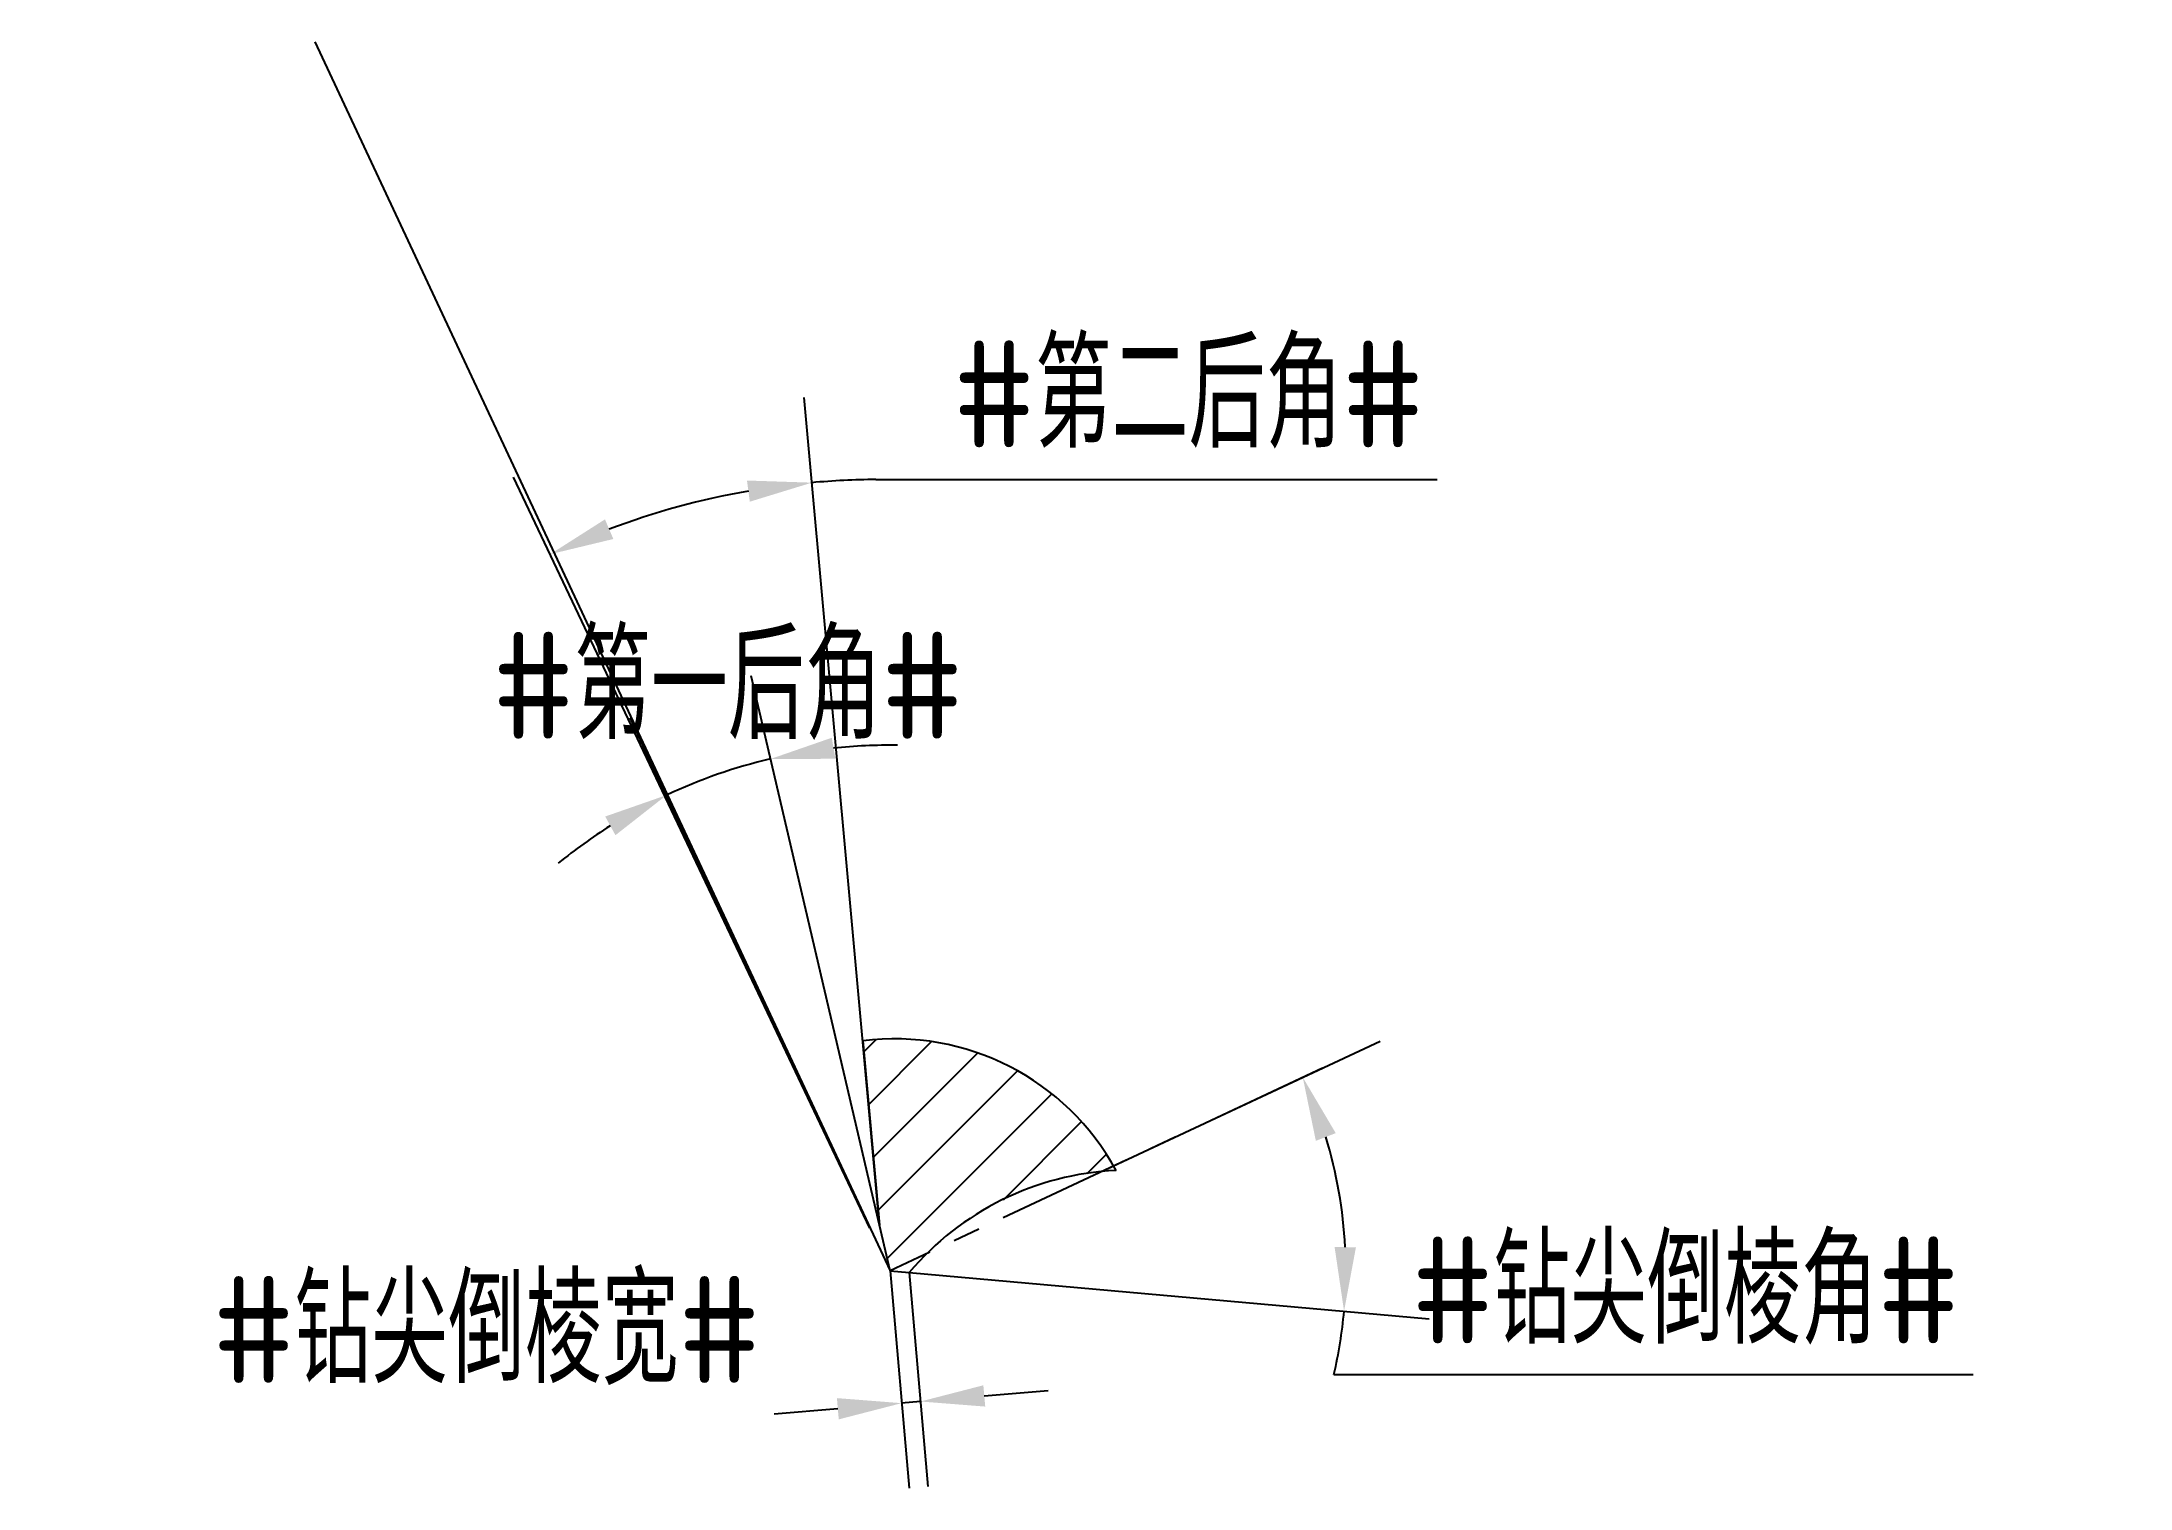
# Model space of a CAD drawing. Header units: millimetres. Extents: x 1011.7 to 1060.6, y 2419.5 to 2453.4.
import ezdxf

# ---------------------------------------------------------------- set-up
doc = ezdxf.new("R2010")
doc.units = ezdxf.units.MM
doc.linetypes.add('CENTER', pattern=[50.8, 31.75, -6.35, 6.35, -6.35])
doc.layers.add('标注', color=7, linetype='Continuous')
doc.layers.add('轮廓', color=4, linetype='Continuous')
doc.styles.add('CFST0', font='gbenor.shx', dxfattribs={"bigfont": 'gbcbig.shx'})
doc.dimstyles.new('TYToolDesignC1-1', dxfattribs={"dimtxt": 2.5, "dimasz": 1.5, "dimexe": 2, "dimexo": 0, "dimtad": 1, "dimtoh": 1, "dimdec": 3, "dimdsep": 46, "dimtxsty": 'CFST0', "dimcen": 2.502, "dimclrd": 3, "dimclre": 3, "dimclrt": 3, "dimazin": 2, "dimtfac": 1, "dimtdec": 3, "dimtmove": 0, "dimatfit": 3, "dimfxl": 1, "dimarcsym": 0})

# ---------------------------------------------------------------- blocks, each defined once
blk = doc.blocks.new('*D5')
at = {"layer": 'Defpoints', "color": 0, "transparency": 16777216}
for p in [(1027.127, 2436.101), (1031.102, 2425.621), (1031.322, 2425.691), (1031.572, 2424.621), (1031.572, 2424.621)]:
    blk.add_point(p, dxfattribs=at)
at = {"layer": '标注', "color": 3, "lineweight": -2, "transparency": 16777216}
for p, q in [((1031.322, 2425.691), (1028.316, 2438.557)), ((1031.102, 2425.621), (1025.485, 2437.573))]:
    blk.add_line(p, q, dxfattribs=at)
for start, end in [(89.1804, 96.1657), (103.1509, 115.1735), (122.1588, 129.1441)]:
    blk.add_arc((1031.572, 2424.621), 12.311, start, end, dxfattribs=at)
at = {"layer": '标注', "color": 3, "transparency": 16777216}
for points in [[(1030.292, 2436.614), (1030.208, 2437.107), (1028.771, 2436.609)], [(1024.9, 2435.262), (1025.139, 2434.824), (1026.336, 2435.763)]]:
    blk.add_solid(points, dxfattribs=at)
at = {"layer": '标注', "color": 3, "transparency": 16777216, "insert": (1027.772, 2438.316), "char_height": 2.5, "attachment_point": 5, "style": 'CFST0'}
blk.add_mtext('#第一后角#', dxfattribs=at)
blk = doc.blocks.new('*D4')
at = {"layer": 'Defpoints', "color": 0, "transparency": 16777216}
for p in [(1025.584, 2442.204), (1031.102, 2425.621), (1031.322, 2425.691), (1031.382, 2425.031), (1031.382, 2425.031)]:
    blk.add_point(p, dxfattribs=at)
at = {"layer": '标注', "color": 3, "lineweight": -2, "transparency": 16777216}
for p, q in [((1031.322, 2425.691), (1029.56, 2445.074)), ((1031.102, 2425.621), (1022.754, 2443.213)), ((1031.24, 2443.156), (1044.394, 2443.156))]:
    blk.add_line(p, q, dxfattribs=at)
for start, end in [(90.4514, 95.1944), (99.9374, 110.6449)]:
    blk.add_arc((1031.382, 2425.031), 18.125, start, end, dxfattribs=at)
at = {"layer": '标注', "color": 3, "transparency": 16777216}
for points in [[(1028.221, 2443.132), (1028.287, 2442.636), (1029.741, 2443.082)], [(1025.09, 2441.762), (1024.894, 2442.222), (1023.611, 2441.406)]]:
    blk.add_solid(points, dxfattribs=at)
at = {"layer": '标注', "color": 3, "transparency": 16777216, "insert": (1038.567, 2445.141), "char_height": 2.5, "attachment_point": 5, "style": 'CFST0'}
blk.add_mtext('#第二后角#', dxfattribs=at)
blk = doc.blocks.new('*D3')
at = {"layer": 'Defpoints', "color": 0, "transparency": 16777216}
for p in [(1041.886, 2427.394), (1036.542, 2426.951), (1031.572, 2424.621), (1031.572, 2424.621), (1032.022, 2424.581)]:
    blk.add_point(p, dxfattribs=at)
at = {"layer": '标注', "color": 3, "lineweight": -2, "transparency": 16777216}
for p, q in [((1036.542, 2426.951), (1043.053, 2430.003)), ((1032.022, 2424.581), (1044.202, 2423.498)), ((1041.973, 2422.194), (1056.947, 2422.194))]:
    blk.add_line(p, q, dxfattribs=at)
for start, end in [(2.9744, 17.0638), (346.8664, 354.9204)]:
    blk.add_arc((1031.572, 2424.621), 10.68, start, end, dxfattribs=at)
at = {"layer": '标注', "color": 3, "transparency": 16777216}
for points in [[(1041.549, 2427.665), (1042.015, 2427.845), (1041.242, 2429.154)], [(1042.488, 2425.17), (1041.988, 2425.18), (1042.21, 2423.675)]]:
    blk.add_solid(points, dxfattribs=at)
at = {"layer": '标注', "color": 3, "transparency": 16777216, "insert": (1050.21, 2424.152), "char_height": 2.5, "attachment_point": 5, "style": 'CFST0'}
blk.add_mtext('#钻尖倒棱角#', dxfattribs=at)
blk = doc.blocks.new('*D2')
at = {"layer": 'Defpoints', "color": 0, "transparency": 16777216}
for p in [(1031.572, 2424.621), (1032.022, 2424.581), (1031.844, 2421.52)]:
    blk.add_point(p, dxfattribs=at)
at = {"layer": '标注', "color": 3, "lineweight": -2, "transparency": 16777216}
for p, q in [((1031.572, 2424.621), (1032.018, 2419.528)), ((1032.022, 2424.581), (1032.461, 2419.566)), ((1033.781, 2421.689), (1035.275, 2421.82)), ((1030.349, 2421.389), (1028.855, 2421.259)), ((1032.287, 2421.559), (1031.844, 2421.52))]:
    blk.add_line(p, q, dxfattribs=at)
at = {"layer": '标注', "color": 3, "transparency": 16777216}
for points in [[(1030.328, 2421.638), (1030.371, 2421.14), (1031.844, 2421.52)], [(1033.759, 2421.939), (1033.803, 2421.44), (1032.287, 2421.559)]]:
    blk.add_solid(points, dxfattribs=at)
at = {"layer": '标注', "color": 3, "transparency": 16777216, "insert": (1022.118, 2423.216), "char_height": 2.5, "attachment_point": 5, "style": 'CFST0'}
blk.add_mtext('#钻尖倒棱宽#', dxfattribs=at)

msp = doc.modelspace()

# ---------------------------------------------------------------- hatches: boundary and pattern name
at = {"layer": '轮廓'}
h = msp.add_hatch(dxfattribs=at)
h.set_pattern_fill('ANSI31', color=256, scale=0.3)
h.set_pattern_definition([(45, (993.7386, 2300.9309), (-0.673519, 0.673519), [])])
h.paths.add_polyline_path([(1031.3237, 2425.6902), (1031.5723, 2424.6208), (1032.0244, 2424.582, -0.2037697), (1036.8676, 2426.973, 0.3088907), (1030.9391, 2430.0073)])

# ---------------------------------------------------------------- linework, layer by layer
for p, q in [((1018.093, 2453.4092), (1031.5723, 2424.6208)), ((1031.5723, 2424.6208), (1032.0218, 2424.5792))]:
    msp.add_line(p, q, dxfattribs=at)
at = {"layer": '轮廓', "linetype": 'Continuous'}
for p in [(1030.9391, 2430.0073), (1031.5723, 2424.6208)]:
    msp.add_line(p, (1031.3237, 2425.6902), dxfattribs=at)
at = {"layer": '轮廓', "linetype": 'CENTER', "ltscale": 0.1}
msp.add_line((1041.7031, 2429.3643), (1031.5723, 2424.6208), dxfattribs=at)
at = {"layer": '轮廓', "linetype": 'Continuous'}
msp.add_arc((1031.681, 2424.1481), 5.906, 28.57504, 97.21585, dxfattribs=at)
at = {"layer": '轮廓'}
msp.add_arc((1037.1979, 2420.2026), 6.7784, 92.79307, 139.78419, dxfattribs=at)

# ---------------------------------------------------------------- dimensions: what is measured, and where the dimension line sits
at = {"layer": '标注'}
for base, line1, line2, text, picture, middle in [((1025.5841, 2442.2037), ((1031.3823, 2425.0308), (1031.3223, 2425.6908)), ((1031.3823, 2425.0308), (1031.1023, 2425.6208)), '#第二后角#', '*D4', (1038.5667, 2445.1409)), ((1041.8856, 2427.3943), ((1031.5723, 2424.6208), (1032.0223, 2424.5808)), ((1031.5723, 2424.6208), (1036.5423, 2426.9508)), '#钻尖倒棱角#', '*D3', (1050.2098, 2424.1519))]:
    dim = msp.add_angular_dim_2l(base=base, line1=line1, line2=line2, text=text, dimstyle='TYToolDesignC1-1', dxfattribs=at)
    dim.commit()
    dim.dimension.update_dxf_attribs({"geometry": picture, "text_midpoint": middle})
dim = msp.add_angular_dim_2l(base=(1027.1271, 2436.1014), line1=((1031.5723, 2424.6208), (1031.3223, 2425.6908)), line2=((1031.5723, 2424.6208), (1031.1023, 2425.6208)), text='#第一后角#', dimstyle='TYToolDesignC1-1', dxfattribs=at)
dim.commit()
dim.dimension.update_dxf_attribs({"geometry": '*D5', "text_midpoint": (1027.7723, 2436.3308), "dimtype": 162})
dim = msp.add_linear_dim(base=(1031.8436, 2421.52), p1=(1032.0223, 2424.5808), p2=(1031.5723, 2424.6208), angle=5, text='#钻尖倒棱宽#', dimstyle='TYToolDesignC1-1', dxfattribs=at)
dim.commit()
dim.dimension.update_dxf_attribs({"geometry": '*D2', "text_midpoint": (1022.1179, 2423.2162)})

doc.saveas('drawing.dxf')
